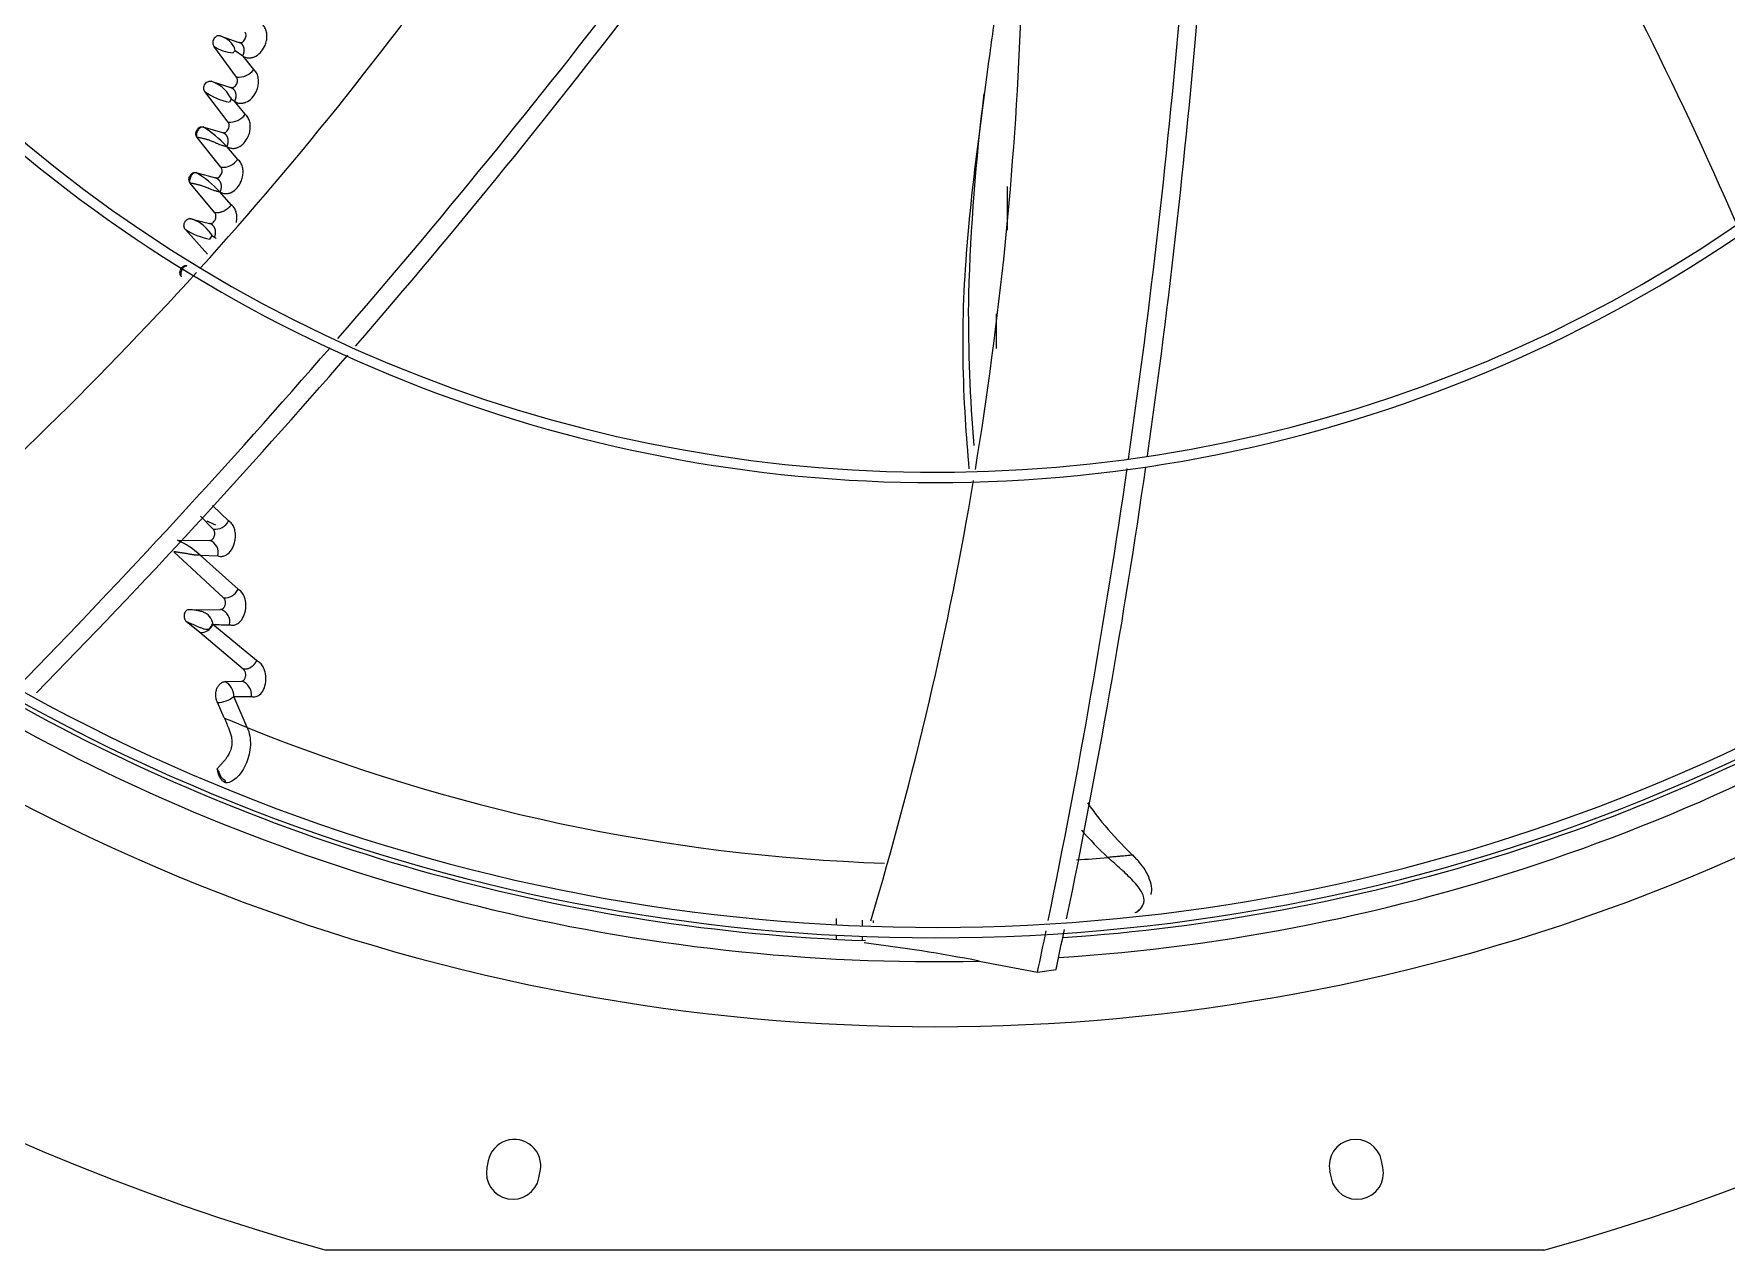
# Model space of a CAD drawing. Header units: millimetres. Extents: x 113490 to 142599, y -20467 to 115.
# Drawn here: x 122741.5 to 123150.5, y -10820.5 to -10526.5 of the extents above; entities that cross this region are included whole.
import ezdxf

# ---------------------------------------------------------------- set-up
doc = ezdxf.new("R2010")
doc.units = ezdxf.units.MM
doc.layers.add('DV3_0', color=7, linetype='Continuous')

msp = doc.modelspace()

# ---------------------------------------------------------------- linework, layer by layer
at = {"layer": 'DV3_0', "color": 7, "linetype": 'Continuous', "lineweight": 15}
for p, q in [((122786.48, -10527.03), (122791.01, -10528.59)), ((122790.43, -10537), (122784.95, -10529.5)), ((122790.09, -10530.57), (122791.93, -10531.84)), ((122794.61, -10535.15), (122792.03, -10531.92)), ((122784.27, -10537.99), (122788.98, -10539.5)), ((122788.43, -10547.86), (122782.79, -10540.5)), ((122788.8, -10542.89), (122788.7, -10543.06)), ((122788.95, -10542.63), (122788.8, -10542.89)), ((122788.89, -10541.83), (122789.12, -10542.27)), ((122789.12, -10542.27), (122788.95, -10542.63)), ((122789.12, -10542.27), (122789.93, -10542.82)), ((122792.56, -10545.97), (122789.93, -10542.82)), ((122789.93, -10542.82), (122789.98, -10542.84)), ((122786.68, -10558.78), (122780.9, -10551.54)), ((122782.31, -10549), (122787.04, -10550.4)), ((122790.75, -10556.86), (122788.06, -10553.76)), ((122788.06, -10553.76), (122788.11, -10553.77)), ((122780.61, -10560.05), (122785.35, -10561.34)), ((122785.19, -10569.75), (122779.25, -10562.62)), ((122789.18, -10567.82), (122786.4, -10564.71)), ((122786.4, -10564.71), (122786.48, -10564.74)), ((122779.37, -10571.2), (122783.9, -10572.34)), ((122783.46, -10579.78), (122778.07, -10573.81)), ((122783.74, -10574.22), (122784.43, -10575.26)), ((122784.19, -10575.7), (122783.92, -10576.11)), ((122784.43, -10575.26), (122784.19, -10575.7)), ((122784.43, -10575.26), (122785.13, -10575.67)), ((122788.52, -10644.25), (122784.65, -10640.49)), ((122784.8, -10646.25), (122781.72, -10643.13)), ((122776.15, -10648.92), (122783.98, -10648.99)), ((122787.3, -10662.81), (122775.31, -10651.68)), ((122781.66, -10652.51), (122785.91, -10652.7)), ((122790.8, -10660.77), (122781.67, -10652.51)), ((122778.92, -10665.7), (122786.66, -10665.62)), ((122781.6, -10671.25), (122778.29, -10668.54)), ((122784.73, -10669.27), (122784.69, -10669.05)), ((122795.27, -10677.98), (122784.73, -10669.27)), ((122792.08, -10680.06), (122781.6, -10671.25)), ((122787.63, -10683.06), (122791.69, -10682.96)), ((122793, -10694.15), (122789.77, -10686.71)), ((122787.43, -10691.82), (122785.82, -10688.14)), ((122785.74, -10704.19), (122785.75, -10704.17)), ((122935.43, -10741.87), (122935.43, -10740.36)), ((122935.43, -10745.37), (122935.43, -10744.37)), ((122969.89, -10750.62), (122984.03, -10753.31)), ((122984.03, -10753.31), (122988.49, -10752.68)), ((122851.29, -10798.88), (122850.96, -10800.55)), ((122863.51, -10803.04), (122863.84, -10801.38)), ((123054.63, -10801.38), (123054.96, -10803.04)), ((123067.52, -10800.55), (123067.19, -10798.88)), ((123106.41, -10820.49), (122812.06, -10820.49))]:
    msp.add_line(p, q, dxfattribs=at)
at = {"layer": 'DV3_0', "color": 7, "linetype": 'Continuous', "lineweight": 20}
for p, q in [((122976.74, -10573.97), (122976.74, -10563.44)), ((122974.12, -10602.61), (122974.12, -10594.2)), ((122941.74, -10742.15), (122941.74, -10740.7)), ((122944.36, -10741.36), (122944.36, -10740.84)), ((122941.74, -10745.66), (122941.74, -10744.65))]:
    msp.add_line(p, q, dxfattribs=at)
at = {"layer": 'DV3_0', "color": 7, "linetype": 'Continuous', "lineweight": 15}
for centre, radius, start, end in [((122959.24, -10288.99), 551.5, 195.4775, 254.5225), ((122959.24, -10288.99), 551.5, 285.4775, 344.5225), ((121434.86, -11348.24), 1921.39, 24.56568, 27.16861), ((122352.06, -10918.01), 872.25, 23.32871, 30.53654), ((122134.84, -9998), 872.24, 317.86602, 325.02361), ((121362.45, -9342.41), 1921.39, 319.10975, 322.45989), ((121426.55, -9398.09), 1840.9, 319.15831, 322.66086), ((121188.2, -10368.15), 1840.9, 351.86875, 355.41631), ((121104.17, -10355.96), 1921.39, 351.8208, 355.20802), ((122108.37, -10489.89), 872.25, 350.63739, 357.81353), ((122959.24, -10288.99), 343.5, 225.9212, 315.6512), ((122790.65, -10520.76), 10.44, 236.8811, 264.046), ((122785.8, -10527.21), 5.45, 313.7925, 317.47), ((122785.15, -10526.64), 6.31, 317.6452, 321.5525), ((122791.04, -10529.27), 0.78, 12.7225, 57.3488), ((122794.38, -10529.14), 3.64, 227.7428, 229.7409), ((122790.81, -10532.2), 4.81, 265.5115, 322.2315), ((122959.24, -10288.99), 346, 270, 315.3179), ((122959.24, -10288.99), 346, 226.461, 270), ((122782.15, -10545.26), 7.57, 26.9834, 73.7291), ((122788.95, -10540.24), 0.866, 16.0058, 57.6668), ((122791.7, -10528.02), 15.34, 234.4922, 258.7126), ((123495.82, -10605.52), 528.72, 172.9859, 178.2608), ((122788.77, -10543.15), 4.73, 265.8403, 323.2857), ((122769.37, -10570.51), 25.09, 41.8667, 58.9698), ((122786.96, -10551.18), 0.921, 18.0658, 57.5274), ((122767.61, -10582.13), 25.63, 42.8328, 59.5066), ((122787.02, -10554.21), 4.58, 265.7991, 324.5702), ((122785.23, -10562.15), 0.965, 19.7105, 57.2219), ((122777.03, -10579.26), 8.39, 36.859, 73.8365), ((122786.64, -10560.64), 15.71, 236.9569, 260.0262), ((122788.74, -10570.98), 5.92, 232.3975, 237.1972), ((122134.84, -9998), 872.24, 310.5122, 317.77416), ((123358.21, -10593.96), 390.91, 179.6523, 184.707), ((121362.45, -9342.41), 1921.39, 315.69478, 319.02272), ((121426.55, -9398.09), 1840.9, 315.6132, 319.0689), ((122959.24, -10288.99), 453.5, 225.9915, 315.56), ((122959.24, -10288.99), 456, 270, 315.5611), ((122959.24, -10288.99), 456, 226.2335, 270), ((121104.17, -10355.96), 1921.39, 348.44556, 351.75301), ((121188.2, -10368.15), 1840.9, 348.33271, 351.78205), ((122959.24, -10288.99), 477.5, 226.9802, 313.0198), ((122108.37, -10489.89), 872.25, 343.27776, 350.45664), ((122965.66, -10272.41), 414.13, 243.8682, 244.1867), ((122785.16, -10642.46), 3.81, 264.7001, 331.9048), ((122768.22, -10667.13), 19.86, 47.4041, 66.4859), ((122782.97, -10651.87), 3.05, 344.1564, 70.634), ((122787.59, -10659.27), 3.55, 265.4096, 335.1519), ((122785.62, -10668.65), 3.21, 347.6517, 71.1439), ((122781.77, -10668.05), 3.2, 266.8406, 337.4758), ((122783.28, -10668.51), 1.92, 273.3073, 284.0677), ((122781.31, -10667.63), 3.66, 311.5503, 337.1639), ((122781.83, -10669.23), 2.86, 3.4886, 9.9712), ((122789.17, -10509.93), 159.41, 268.4037, 269.8503), ((122785.91, -10686.52), 3.86, 357.1818, 63.5888), ((122790.62, -10686.21), 3.43, 352.2982, 71.7881), ((122959.24, -10288.99), 457, 273.8842, 300.6079), ((122785.56, -10681.25), 6.9, 272.155, 307.597), ((122785.48, -10681.02), 7.13, 272.7525, 306.9995), ((122790.04, -10514.05), 172.67, 269.9107, 271.3205), ((122959.24, -10288.99), 457, 241.2404, 267.8944), ((122933.86, -10349.07), 372.72, 246.8673, 247.7953), ((123066.99, -10662.14), 86.91, 215.3254, 227.5701), ((123047.72, -10675.22), 68.66, 227.1697, 227.3633), ((123007.71, -10739.12), 0.228, 113.42, 121.4287), ((123006.19, -10735.54), 3.66, 293.0102, 343.8905), ((123007.57, -10737.9), 1.01, 272.8523, 351.7231), ((121104.17, -10355.96), 1921.39, 348.06491, 348.36936), ((121188.2, -10368.15), 1840.9, 347.94302, 348.25074), ((122892.52, -11150.64), 407.44, 79.0531, 83.0099), ((122857.57, -10800.13), 6.4, 348.75, 168.75), ((123060.91, -10800.13), 6.4, 11.25, 191.25), ((122857.24, -10801.79), 6.4, 168.75, 348.75), ((123061.24, -10801.79), 6.4, 191.25, 11.25)]:
    msp.add_arc(centre, radius, start, end, dxfattribs=at)
at = {"layer": 'DV3_0', "color": 7, "linetype": 'Continuous', "lineweight": 20}
for centre, radius, start, end in [((123287.44, -10596.05), 320.16, 178.8238, 179.2018), ((122959.24, -10288.99), 461.75, 273.7025, 304.0494), ((122959.24, -10288.99), 461.75, 240.9755, 271.3224), ((122962.53, -10276.24), 450.99, 247.92, 268.0313), ((122962.53, -10276.24), 450.99, 273.9356, 274.8998)]:
    msp.add_arc(centre, radius, start, end, dxfattribs=at)
at = {"layer": 'DV3_0', "color": 7, "linetype": 'Continuous', "lineweight": 15}
for points, knots in [([(122786.48, -10527.03), (122786.23, -10526.94), (122785.92, -10526.97), (122785.35, -10527.25), (122785.09, -10527.51), (122784.84, -10527.98), (122784.77, -10528.15), (122784.7, -10528.47), (122784.69, -10528.62), (122784.71, -10529.05), (122784.79, -10529.28), (122784.95, -10529.5)], [0, 0, 0, 0, 0.25, 0.25, 0.5, 0.5, 0.625, 0.625, 0.75, 0.75, 1, 1, 1, 1]), ([(122790.09, -10530.57), (122790.02, -10530.11), (122789.84, -10529.68), (122789.36, -10528.93), (122789.06, -10528.6), (122788.08, -10527.73), (122787.3, -10527.3), (122786.48, -10527.03)], [0, 0, 0, 0, 0.25, 0.25, 0.5, 0.5, 1, 1, 1, 1]), ([(122791.01, -10528.59), (122791.07, -10528.6), (122791.2, -10528.64), (122791.47, -10528.64), (122791.83, -10528.52), (122792.23, -10528.2), (122792.55, -10527.75), (122792.72, -10527.24), (122792.75, -10526.78), (122792.69, -10526.46), (122792.6, -10526.24), (122792.54, -10526.15), (122792.51, -10526.1)], [0, 0, 0, 0, 0.061712, 0.124068, 0.257055, 0.398269, 0.543459, 0.683288, 0.800054, 0.90078, 0.950773, 1, 1, 1, 1]), ([(122792.03, -10531.92), (122792.18, -10532.01), (122792.48, -10532.18), (122792.96, -10532.31), (122793.4, -10532.36), (122793.8, -10532.34), (122794.16, -10532.28), (122794.47, -10532.19), (122795.19, -10531.92), (122796.24, -10531.17), (122797.16, -10529.8), (122797.65, -10528.47), (122797.82, -10527.26), (122797.72, -10526.09), (122797.35, -10525.03), (122796.9, -10524.53), (122796.67, -10524.27)], [0, 0, 0, 0, 0.048712, 0.093297, 0.133867, 0.170457, 0.203036, 0.231538, 0.255882, 0.403164, 0.540731, 0.633138, 0.726086, 0.818306, 0.909472, 1, 1, 1, 1]), ([(122973.49, -10523.71), (122973.15, -10526.27), (122972.81, -10528.81), (122971.12, -10541.36), (122969.74, -10551.3), (122967.46, -10571.05), (122966.54, -10580.86), (122965.77, -10600.33), (122965.94, -10609.98), (122966.77, -10623.63), (122967.08, -10627.66), (122967.46, -10631.69)], [0.0934532, 0.0934532, 0.0934532, 0.0934532, 0.125, 0.125, 0.25, 0.25, 0.375, 0.375, 0.5, 0.5, 0.5526716, 0.5526716, 0.5526716, 0.5526716]), ([(122791.93, -10531.84), (122791.95, -10531.8), (122792, -10531.71), (122792.06, -10531.58), (122792.11, -10531.45), (122792.16, -10531.32), (122792.2, -10531.19), (122792.24, -10531.05), (122792.26, -10530.92), (122792.28, -10530.79), (122792.3, -10530.65), (122792.3, -10530.52), (122792.3, -10530.39), (122792.3, -10530.26), (122792.28, -10530.14), (122792.26, -10530.01), (122792.24, -10529.89), (122792.2, -10529.77), (122792.16, -10529.66), (122792.12, -10529.55), (122792.06, -10529.44), (122792, -10529.34), (122791.94, -10529.25), (122791.87, -10529.15), (122791.79, -10529.07), (122791.71, -10528.99), (122791.63, -10528.91), (122791.53, -10528.84), (122791.44, -10528.78), (122791.34, -10528.72), (122791.23, -10528.67), (122791.12, -10528.62), (122791.05, -10528.6), (122791.01, -10528.59)], [0, 0, 0, 0, 0.030721, 0.061407, 0.092102, 0.122841, 0.153652, 0.184559, 0.215579, 0.246725, 0.278006, 0.309429, 0.340997, 0.372715, 0.404583, 0.436606, 0.468785, 0.501126, 0.533632, 0.566299, 0.59912, 0.632082, 0.665173, 0.698377, 0.731679, 0.765062, 0.798512, 0.832013, 0.865554, 0.899127, 0.932725, 0.966348, 1, 1, 1, 1]), ([(122789.98, -10542.84), (122790.14, -10542.93), (122790.45, -10543.11), (122790.93, -10543.26), (122791.37, -10543.31), (122791.77, -10543.3), (122792.13, -10543.24), (122792.43, -10543.16), (122793.14, -10542.9), (122794.19, -10542.16), (122795.12, -10540.77), (122795.61, -10539.43), (122795.79, -10538.2), (122795.69, -10537.01), (122795.32, -10535.92), (122794.85, -10535.4), (122794.61, -10535.15)], [0, 0, 0, 0, 0.049725, 0.09487, 0.135552, 0.171819, 0.203628, 0.230893, 0.253518, 0.400765, 0.538713, 0.630437, 0.723371, 0.816167, 0.908233, 1, 1, 1, 1]), ([(122782.79, -10540.5), (122782.73, -10540.4), (122782.6, -10540.2), (122782.52, -10539.81), (122782.53, -10539.36), (122782.68, -10538.86), (122782.99, -10538.4), (122783.4, -10538.07), (122783.78, -10537.95), (122784.07, -10537.94), (122784.2, -10537.98), (122784.27, -10537.99)], [0, 0, 0, 0, 0.103624, 0.201896, 0.31398, 0.451787, 0.59527, 0.73673, 0.874824, 0.938298, 1, 1, 1, 1]), ([(122788.98, -10539.5), (122789.04, -10539.52), (122789.17, -10539.55), (122789.44, -10539.54), (122789.8, -10539.41), (122790.19, -10539.09), (122790.49, -10538.63), (122790.65, -10538.12), (122790.67, -10537.66), (122790.61, -10537.34), (122790.52, -10537.13), (122790.46, -10537.04), (122790.43, -10537)], [0, 0, 0, 0, 0.062127, 0.125087, 0.257837, 0.399205, 0.545067, 0.685923, 0.803386, 0.90406, 0.952122, 1, 1, 1, 1]), ([(122789.98, -10542.84), (122790, -10542.79), (122790.05, -10542.71), (122790.11, -10542.57), (122790.16, -10542.44), (122790.21, -10542.3), (122790.25, -10542.17), (122790.28, -10542.03), (122790.31, -10541.89), (122790.33, -10541.76), (122790.34, -10541.62), (122790.34, -10541.48), (122790.34, -10541.35), (122790.33, -10541.22), (122790.31, -10541.09), (122790.29, -10540.96), (122790.26, -10540.84), (122790.23, -10540.72), (122790.18, -10540.6), (122790.13, -10540.49), (122790.08, -10540.38), (122790.01, -10540.28), (122789.95, -10540.18), (122789.87, -10540.08), (122789.79, -10539.99), (122789.71, -10539.91), (122789.62, -10539.83), (122789.52, -10539.76), (122789.42, -10539.7), (122789.32, -10539.64), (122789.21, -10539.58), (122789.1, -10539.54), (122789.02, -10539.51), (122788.98, -10539.5)], [0, 0, 0, 0, 0.030662, 0.061288, 0.091921, 0.122598, 0.15335, 0.184199, 0.215166, 0.246262, 0.2775, 0.308884, 0.340421, 0.372114, 0.403966, 0.435979, 0.468156, 0.500504, 0.533023, 0.565711, 0.598557, 0.631551, 0.664678, 0.697923, 0.73127, 0.764701, 0.7982, 0.831754, 0.865349, 0.898975, 0.932627, 0.966301, 1, 1, 1, 1]), ([(122787.04, -10550.4), (122787.1, -10550.41), (122787.23, -10550.44), (122787.5, -10550.42), (122787.85, -10550.29), (122788.23, -10549.96), (122788.52, -10549.49), (122788.67, -10548.98), (122788.68, -10548.52), (122788.61, -10548.21), (122788.52, -10548), (122788.46, -10547.91), (122788.43, -10547.86)], [0, 0, 0, 0, 0.061858, 0.124527, 0.256747, 0.397935, 0.544068, 0.685407, 0.802956, 0.903358, 0.951888, 1, 1, 1, 1]), ([(122788.11, -10553.77), (122788.26, -10553.86), (122788.56, -10554.03), (122789.03, -10554.17), (122789.47, -10554.22), (122789.87, -10554.21), (122790.23, -10554.14), (122790.54, -10554.05), (122791.26, -10553.77), (122792.3, -10553), (122793.2, -10551.59), (122793.66, -10550.23), (122793.82, -10549.01), (122793.7, -10547.82), (122793.29, -10546.73), (122792.81, -10546.23), (122792.56, -10545.97)], [0, 0, 0, 0, 0.047949, 0.091845, 0.131809, 0.167905, 0.2001, 0.228322, 0.252481, 0.399943, 0.539027, 0.629782, 0.722249, 0.81505, 0.907464, 1, 1, 1, 1]), ([(122780.9, -10551.54), (122780.88, -10551.52), (122780.84, -10551.48), (122780.8, -10551.4), (122780.76, -10551.33), (122780.71, -10551.22), (122780.66, -10551.08), (122780.62, -10550.89), (122780.6, -10550.68), (122780.62, -10550.35), (122780.72, -10550.01), (122780.89, -10549.69), (122781.05, -10549.46), (122781.24, -10549.27), (122781.45, -10549.12), (122781.67, -10549.02), (122781.87, -10548.97), (122782.04, -10548.96), (122782.18, -10548.97), (122782.27, -10548.99), (122782.31, -10549)], [0, 0, 0, 0, 0.023997, 0.048085, 0.072391, 0.09704, 0.146565, 0.196478, 0.252296, 0.308899, 0.447394, 0.518709, 0.590696, 0.663416, 0.735191, 0.803703, 0.87187, 0.915381, 0.957876, 1, 1, 1, 1]), ([(122780.9, -10551.54), (122780.82, -10551.36), (122780.8, -10551.08), (122780.88, -10550.48), (122780.99, -10550.14), (122781.29, -10549.56), (122781.49, -10549.31), (122781.91, -10549), (122782.13, -10548.95), (122782.31, -10549)], [0, 0, 0, 0, 0.25, 0.25, 0.5, 0.5, 0.75, 0.75, 1, 1, 1, 1]), ([(122788.06, -10553.76), (122788.01, -10553.75), (122787.91, -10553.74), (122787.75, -10553.72), (122787.58, -10553.69), (122787.41, -10553.65), (122787.13, -10553.58), (122786.7, -10553.43), (122786.11, -10553.2), (122785.53, -10552.95), (122785.06, -10552.75), (122784.61, -10552.56), (122784.12, -10552.37), (122783.62, -10552.18), (122783.21, -10552.05), (122782.87, -10551.95), (122782.55, -10551.87), (122782.23, -10551.8), (122781.93, -10551.74), (122781.65, -10551.68), (122781.38, -10551.63), (122781.12, -10551.59), (122780.97, -10551.56), (122780.9, -10551.54)], [0, 0, 0, 0, 0.022349, 0.045451, 0.069335, 0.09403, 0.119558, 0.190912, 0.284349, 0.376471, 0.44345, 0.485057, 0.569523, 0.642907, 0.687857, 0.73071, 0.77175, 0.811297, 0.849706, 0.887364, 0.924682, 0.962083, 1, 1, 1, 1]), ([(122788.11, -10553.77), (122788.13, -10553.73), (122788.17, -10553.64), (122788.23, -10553.51), (122788.28, -10553.37), (122788.33, -10553.23), (122788.36, -10553.09), (122788.39, -10552.95), (122788.42, -10552.82), (122788.43, -10552.68), (122788.44, -10552.54), (122788.45, -10552.4), (122788.44, -10552.27), (122788.43, -10552.14), (122788.41, -10552.01), (122788.39, -10551.88), (122788.35, -10551.75), (122788.31, -10551.63), (122788.27, -10551.51), (122788.22, -10551.4), (122788.16, -10551.29), (122788.09, -10551.19), (122788.02, -10551.08), (122787.95, -10550.99), (122787.87, -10550.9), (122787.78, -10550.81), (122787.69, -10550.74), (122787.59, -10550.66), (122787.49, -10550.6), (122787.38, -10550.54), (122787.27, -10550.48), (122787.16, -10550.44), (122787.08, -10550.41), (122787.04, -10550.4)], [0, 0, 0, 0, 0.030541, 0.061049, 0.09157, 0.12214, 0.152791, 0.183548, 0.214428, 0.245447, 0.276615, 0.307941, 0.339429, 0.371083, 0.402906, 0.434903, 0.467075, 0.499427, 0.531962, 0.564675, 0.597556, 0.630594, 0.663775, 0.697081, 0.730497, 0.764005, 0.797589, 0.831233, 0.864925, 0.898652, 0.932409, 0.966192, 1, 1, 1, 1]), ([(122779.25, -10562.62), (122779.23, -10562.6), (122779.2, -10562.55), (122779.15, -10562.48), (122779.11, -10562.41), (122779.06, -10562.3), (122779, -10562.16), (122778.96, -10561.97), (122778.94, -10561.77), (122778.95, -10561.44), (122779.04, -10561.1), (122779.2, -10560.77), (122779.36, -10560.54), (122779.55, -10560.35), (122779.76, -10560.19), (122779.97, -10560.08), (122780.17, -10560.03), (122780.34, -10560.01), (122780.48, -10560.02), (122780.57, -10560.04), (122780.61, -10560.05)], [0, 0, 0, 0, 0.023889, 0.047877, 0.07209, 0.09665, 0.14604, 0.195842, 0.251676, 0.3083, 0.447362, 0.518962, 0.591199, 0.664024, 0.735849, 0.804261, 0.872291, 0.915659, 0.958013, 1, 1, 1, 1]), ([(122779.25, -10562.62), (122779.17, -10562.44), (122779.15, -10562.17), (122779.22, -10561.56), (122779.32, -10561.23), (122779.62, -10560.64), (122779.81, -10560.38), (122780.22, -10560.07), (122780.43, -10560), (122780.61, -10560.05)], [0, 0, 0, 0, 0.25, 0.25, 0.5, 0.5, 0.75, 0.75, 1, 1, 1, 1]), ([(122785.35, -10561.34), (122785.41, -10561.35), (122785.54, -10561.38), (122785.81, -10561.36), (122786.15, -10561.22), (122786.53, -10560.87), (122786.81, -10560.4), (122786.95, -10559.89), (122786.95, -10559.43), (122786.87, -10559.12), (122786.77, -10558.91), (122786.71, -10558.82), (122786.68, -10558.78)], [0, 0, 0, 0, 0.061627, 0.124066, 0.255996, 0.397291, 0.543969, 0.685918, 0.803556, 0.903737, 0.952044, 1, 1, 1, 1]), ([(122786.48, -10564.74), (122786.63, -10564.82), (122786.92, -10564.98), (122787.38, -10565.11), (122787.81, -10565.16), (122788.21, -10565.14), (122788.57, -10565.07), (122788.89, -10564.98), (122789.61, -10564.68), (122790.64, -10563.88), (122791.51, -10562.45), (122791.94, -10561.09), (122792.07, -10559.87), (122791.93, -10558.69), (122791.51, -10557.61), (122791, -10557.11), (122790.75, -10556.86)], [0, 0, 0, 0, 0.046642, 0.089607, 0.12902, 0.164956, 0.19739, 0.226259, 0.251477, 0.399281, 0.53953, 0.629234, 0.721185, 0.813961, 0.906708, 1, 1, 1, 1]), ([(122786.4, -10564.71), (122786.35, -10564.71), (122786.25, -10564.7), (122786.09, -10564.68), (122785.93, -10564.65), (122785.76, -10564.62), (122785.48, -10564.55), (122785.05, -10564.42), (122784.47, -10564.2), (122783.89, -10563.97), (122783.42, -10563.78), (122782.97, -10563.59), (122782.49, -10563.41), (122781.99, -10563.24), (122781.57, -10563.11), (122781.24, -10563.02), (122780.91, -10562.94), (122780.59, -10562.87), (122780.29, -10562.81), (122780.01, -10562.76), (122779.73, -10562.71), (122779.48, -10562.66), (122779.33, -10562.63), (122779.25, -10562.62)], [0, 0, 0, 0, 0.022138, 0.045009, 0.068643, 0.093067, 0.118304, 0.188943, 0.281085, 0.373632, 0.440308, 0.480842, 0.565479, 0.639048, 0.684263, 0.727434, 0.768841, 0.808803, 0.847669, 0.885817, 0.923645, 0.961567, 1, 1, 1, 1]), ([(122786.48, -10564.74), (122786.5, -10564.69), (122786.54, -10564.6), (122786.6, -10564.47), (122786.65, -10564.33), (122786.69, -10564.19), (122786.72, -10564.05), (122786.75, -10563.91), (122786.77, -10563.77), (122786.79, -10563.63), (122786.79, -10563.5), (122786.79, -10563.36), (122786.79, -10563.22), (122786.77, -10563.09), (122786.75, -10562.96), (122786.72, -10562.83), (122786.69, -10562.71), (122786.65, -10562.58), (122786.6, -10562.47), (122786.55, -10562.35), (122786.49, -10562.24), (122786.42, -10562.14), (122786.35, -10562.04), (122786.27, -10561.94), (122786.19, -10561.85), (122786.1, -10561.76), (122786, -10561.68), (122785.91, -10561.61), (122785.8, -10561.54), (122785.7, -10561.48), (122785.58, -10561.43), (122785.47, -10561.38), (122785.39, -10561.35), (122785.35, -10561.34)], [0, 0, 0, 0, 0.030435, 0.060841, 0.091264, 0.121741, 0.152303, 0.182977, 0.213782, 0.244732, 0.27584, 0.307114, 0.338559, 0.37018, 0.40198, 0.433962, 0.466131, 0.498489, 0.53104, 0.563776, 0.59669, 0.629768, 0.662996, 0.696357, 0.729835, 0.763411, 0.797068, 0.830791, 0.864566, 0.898381, 0.932227, 0.9661, 1, 1, 1, 1]), ([(122789.18, -10567.82), (122789.15, -10567.87), (122789.08, -10567.96), (122788.97, -10568.09), (122788.86, -10568.22), (122788.76, -10568.33), (122788.65, -10568.44), (122788.55, -10568.54), (122788.45, -10568.63), (122788.35, -10568.72), (122788.26, -10568.8), (122788.17, -10568.87), (122788.08, -10568.93), (122788, -10568.99), (122787.93, -10569.04), (122787.86, -10569.08), (122787.79, -10569.12), (122787.74, -10569.16), (122787.68, -10569.19), (122787.64, -10569.22), (122787.6, -10569.24), (122787.56, -10569.26), (122787.54, -10569.27), (122787.52, -10569.28), (122787.5, -10569.29), (122787.41, -10569.34), (122787.24, -10569.43), (122786.99, -10569.53), (122786.75, -10569.62), (122786.52, -10569.69), (122786.3, -10569.74), (122786.09, -10569.77), (122785.89, -10569.79), (122785.7, -10569.79), (122785.52, -10569.79), (122785.35, -10569.77), (122785.24, -10569.75), (122785.19, -10569.75)], [0, 0, 0, 0, 0.035262, 0.068967, 0.101155, 0.131854, 0.161087, 0.188869, 0.21521, 0.240119, 0.263599, 0.285654, 0.306284, 0.325489, 0.343267, 0.359617, 0.374536, 0.388021, 0.400067, 0.410673, 0.419833, 0.427546, 0.433807, 0.438615, 0.441967, 0.443862, 0.50247, 0.559291, 0.614408, 0.66788, 0.719754, 0.770071, 0.818875, 0.866215, 0.912143, 0.956718, 1, 1, 1, 1]), ([(122790.39, -10572.11), (122790.42, -10571.98), (122790.51, -10571.47), (122790.55, -10570.57), (122790.35, -10569.48), (122789.92, -10568.49), (122789.43, -10568.04), (122789.18, -10567.82)], [0.6022969, 0.6022969, 0.6022969, 0.6022969, 0.635456, 0.7251168, 0.8159648, 0.9074058, 1, 1, 1, 1]), ([(122778.07, -10573.81), (122778.05, -10573.78), (122778.01, -10573.74), (122777.95, -10573.66), (122777.91, -10573.58), (122777.85, -10573.47), (122777.8, -10573.34), (122777.74, -10573.08), (122777.73, -10572.78), (122777.78, -10572.46), (122777.86, -10572.19), (122777.98, -10571.93), (122778.14, -10571.71), (122778.32, -10571.51), (122778.52, -10571.35), (122778.74, -10571.24), (122778.93, -10571.19), (122779.1, -10571.17), (122779.24, -10571.17), (122779.32, -10571.19), (122779.37, -10571.2)], [0, 0, 0, 0, 0.028007, 0.055032, 0.081193, 0.106619, 0.153365, 0.20124, 0.314031, 0.380881, 0.453942, 0.525375, 0.597439, 0.669138, 0.739919, 0.808326, 0.876169, 0.918445, 0.959511, 1, 1, 1, 1]), ([(122783.9, -10572.34), (122783.97, -10572.35), (122784.09, -10572.37), (122784.36, -10572.34), (122784.71, -10572.19), (122785.08, -10571.84), (122785.35, -10571.37), (122785.47, -10570.85), (122785.47, -10570.39), (122785.38, -10570.08), (122785.28, -10569.87), (122785.22, -10569.79), (122785.19, -10569.75)], [0, 0, 0, 0, 0.061406, 0.123605, 0.255267, 0.396706, 0.543947, 0.686506, 0.804218, 0.904136, 0.952269, 1, 1, 1, 1]), ([(122785.13, -10575.67), (122785.15, -10575.62), (122785.18, -10575.53), (122785.23, -10575.4), (122785.28, -10575.27), (122785.31, -10575.13), (122785.34, -10574.99), (122785.36, -10574.86), (122785.38, -10574.72), (122785.39, -10574.58), (122785.39, -10574.45), (122785.38, -10574.31), (122785.37, -10574.18), (122785.35, -10574.05), (122785.33, -10573.92), (122785.3, -10573.8), (122785.26, -10573.67), (122785.22, -10573.56), (122785.17, -10573.44), (122785.11, -10573.33), (122785.05, -10573.22), (122784.98, -10573.12), (122784.91, -10573.02), (122784.83, -10572.93), (122784.74, -10572.84), (122784.65, -10572.75), (122784.56, -10572.68), (122784.46, -10572.6), (122784.36, -10572.54), (122784.25, -10572.48), (122784.14, -10572.42), (122784.02, -10572.37), (122783.94, -10572.35), (122783.9, -10572.34)], [0, 0, 0, 0, 0.030187, 0.060371, 0.090594, 0.120893, 0.151298, 0.181832, 0.212515, 0.24336, 0.27438, 0.305582, 0.336971, 0.368552, 0.400328, 0.432301, 0.464474, 0.49685, 0.52943, 0.562209, 0.595176, 0.628319, 0.661623, 0.695073, 0.72865, 0.762337, 0.796117, 0.829975, 0.863895, 0.897866, 0.931877, 0.965922, 1, 1, 1, 1]), ([(122777.12, -10585.18), (122777.1, -10585.16), (122777.07, -10585.12), (122777.02, -10585.06), (122776.97, -10584.99), (122776.91, -10584.88), (122776.85, -10584.74), (122776.8, -10584.56), (122776.77, -10584.35), (122776.77, -10584.02), (122776.84, -10583.66), (122777, -10583.32), (122777.15, -10583.08), (122777.34, -10582.88), (122777.54, -10582.72), (122777.76, -10582.6), (122777.95, -10582.54), (122778.12, -10582.52), (122778.26, -10582.53), (122778.35, -10582.55), (122778.39, -10582.56)], [0, 0, 0, 0, 0.023717, 0.047529, 0.071567, 0.095958, 0.144865, 0.194255, 0.24993, 0.306447, 0.447124, 0.519636, 0.592736, 0.666021, 0.738106, 0.806218, 0.873827, 0.916713, 0.958547, 1, 1, 1, 1]), ([(122777.12, -10585.18), (122777.04, -10585.02), (122777.01, -10584.76), (122777.07, -10584.15), (122777.17, -10583.81), (122777.44, -10583.2), (122777.63, -10582.93), (122778.02, -10582.59), (122778.22, -10582.51), (122778.39, -10582.56)], [0, 0, 0, 0, 0.25, 0.25, 0.5, 0.5, 0.75, 0.75, 1, 1, 1, 1]), ([(122783.98, -10648.99), (122784.01, -10648.99), (122784.07, -10648.99), (122784.16, -10648.98), (122784.24, -10648.95), (122784.36, -10648.91), (122784.5, -10648.83), (122784.67, -10648.69), (122784.83, -10648.51), (122785.01, -10648.22), (122785.13, -10647.87), (122785.18, -10647.5), (122785.19, -10647.24), (122785.16, -10647.01), (122785.11, -10646.79), (122785.04, -10646.59), (122784.93, -10646.4), (122784.85, -10646.3), (122784.8, -10646.25)], [0, 0, 0, 0, 0.028865, 0.057593, 0.086401, 0.115506, 0.180051, 0.24602, 0.317149, 0.389669, 0.54238, 0.617783, 0.692725, 0.753316, 0.813034, 0.877032, 0.938756, 1, 1, 1, 1]), ([(122785.91, -10652.7), (122786.07, -10652.74), (122786.38, -10652.83), (122786.84, -10652.84), (122787.27, -10652.76), (122787.66, -10652.61), (122788.01, -10652.43), (122788.67, -10651.96), (122789.52, -10650.91), (122790.06, -10649.37), (122790.21, -10648.01), (122790.15, -10646.91), (122789.86, -10645.84), (122789.34, -10644.86), (122788.8, -10644.46), (122788.52, -10644.25)], [0, 0, 0, 0, 0.047977, 0.092913, 0.135078, 0.174462, 0.21082, 0.244022, 0.394681, 0.549502, 0.632018, 0.719836, 0.811103, 0.904292, 1, 1, 1, 1]), ([(122781.66, -10652.51), (122781.62, -10652.52), (122781.53, -10652.53), (122781.38, -10652.55), (122781.21, -10652.55), (122781.04, -10652.55), (122780.85, -10652.55), (122780.64, -10652.53), (122780.42, -10652.51), (122780.15, -10652.47), (122779.82, -10652.43), (122779.44, -10652.36), (122779.06, -10652.29), (122778.69, -10652.22), (122778.32, -10652.15), (122777.94, -10652.09), (122777.57, -10652.03), (122777.19, -10651.97), (122776.84, -10651.92), (122776.49, -10651.88), (122776.17, -10651.83), (122775.86, -10651.78), (122775.57, -10651.73), (122775.4, -10651.7), (122775.31, -10651.68)], [0, 0, 0, 0, 0.023147, 0.048122, 0.074981, 0.103775, 0.13455, 0.167345, 0.202197, 0.239143, 0.297616, 0.356815, 0.416747, 0.471644, 0.527021, 0.583085, 0.63987, 0.694718, 0.747914, 0.799756, 0.850555, 0.900636, 0.950333, 1, 1, 1, 1]), ([(122788.76, -10669.34), (122788.91, -10669.37), (122789.2, -10669.45), (122789.63, -10669.45), (122790.05, -10669.37), (122790.44, -10669.22), (122790.79, -10669.02), (122791.44, -10668.51), (122792.24, -10667.39), (122792.67, -10665.81), (122792.73, -10664.47), (122792.62, -10663.42), (122792.28, -10662.35), (122791.69, -10661.36), (122791.11, -10660.97), (122790.8, -10660.77)], [0, 0, 0, 0, 0.04381, 0.08609, 0.127028, 0.166816, 0.205447, 0.242833, 0.392665, 0.553217, 0.628415, 0.712622, 0.803628, 0.899436, 1, 1, 1, 1]), ([(122778.92, -10665.7), (122778.71, -10665.7), (122778.48, -10665.79), (122778.08, -10666.14), (122777.91, -10666.4), (122777.77, -10666.91), (122777.75, -10667.1), (122777.75, -10667.47), (122777.78, -10667.66), (122777.88, -10667.98), (122777.94, -10668.1), (122778.08, -10668.33), (122778.17, -10668.44), (122778.29, -10668.54)], [0, 0, 0, 0, 0.25, 0.25, 0.5, 0.5, 0.625, 0.625, 0.75, 0.75, 0.875, 0.875, 1, 1, 1, 1]), ([(122784.65, -10668.73), (122784.52, -10667.99), (122784.09, -10667.39), (122783.3, -10666.75), (122783.02, -10666.58), (122782.43, -10666.3), (122782.13, -10666.19), (122781.53, -10666.02), (122781.23, -10665.96), (122780.67, -10665.86), (122780.4, -10665.83), (122779.64, -10665.75), (122779.21, -10665.73), (122778.92, -10665.7)], [0, 0, 0, 0, 0.25, 0.25, 0.375, 0.375, 0.5, 0.5, 0.625, 0.625, 0.75, 0.75, 1, 1, 1, 1]), ([(122786.66, -10665.62), (122786.69, -10665.61), (122786.75, -10665.61), (122786.84, -10665.59), (122786.92, -10665.57), (122787.04, -10665.52), (122787.18, -10665.43), (122787.34, -10665.28), (122787.48, -10665.09), (122787.64, -10664.77), (122787.74, -10664.41), (122787.76, -10664.03), (122787.74, -10663.76), (122787.7, -10663.52), (122787.63, -10663.31), (122787.54, -10663.12), (122787.43, -10662.95), (122787.35, -10662.86), (122787.3, -10662.81)], [0, 0, 0, 0, 0.029616, 0.059226, 0.08909, 0.119465, 0.183347, 0.248712, 0.319828, 0.392571, 0.547826, 0.625223, 0.702226, 0.763016, 0.82292, 0.883392, 0.941921, 1, 1, 1, 1]), ([(122778.29, -10668.54), (122778.56, -10668.67), (122778.89, -10668.81), (122779.64, -10669.12), (122780.06, -10669.3), (122780.74, -10669.6), (122780.97, -10669.71), (122781.45, -10669.92), (122781.7, -10670.02), (122782.19, -10670.21), (122782.43, -10670.3), (122782.91, -10670.41), (122783.15, -10670.44), (122783.39, -10670.43)], [0, 0, 0, 0, 0.25, 0.25, 0.5, 0.5, 0.625, 0.625, 0.75, 0.75, 0.875, 0.875, 1, 1, 1, 1]), ([(122795.27, -10677.98), (122795.25, -10678.02), (122795.22, -10678.11), (122795.15, -10678.23), (122795.08, -10678.36), (122795.01, -10678.48), (122794.94, -10678.6), (122794.86, -10678.71), (122794.78, -10678.81), (122794.7, -10678.92), (122794.61, -10679.01), (122794.53, -10679.11), (122794.44, -10679.2), (122794.35, -10679.28), (122794.27, -10679.36), (122794.18, -10679.43), (122794.09, -10679.5), (122794.01, -10679.56), (122793.92, -10679.62), (122793.83, -10679.67), (122793.69, -10679.76), (122793.48, -10679.86), (122793.22, -10679.97), (122792.94, -10680.04), (122792.66, -10680.09), (122792.37, -10680.1), (122792.18, -10680.08), (122792.08, -10680.06)], [0, 0, 0, 0, 0.032912, 0.064981, 0.096285, 0.126892, 0.156857, 0.186228, 0.215044, 0.243338, 0.271135, 0.298459, 0.325328, 0.351757, 0.377759, 0.403345, 0.428524, 0.453304, 0.477693, 0.501697, 0.525318, 0.596178, 0.669736, 0.746463, 0.826774, 0.911102, 1, 1, 1, 1]), ([(122794.02, -10686.67), (122794.11, -10686.69), (122794.29, -10686.74), (122794.67, -10686.77), (122795.39, -10686.7), (122796.4, -10686.06), (122797.29, -10684.59), (122797.58, -10682.95), (122797.51, -10681.57), (122797.3, -10680.53), (122796.88, -10679.49), (122796.21, -10678.52), (122795.59, -10678.16), (122795.27, -10677.98)], [0, 0, 0, 0, 0.026817, 0.053618, 0.111712, 0.23804, 0.384925, 0.553802, 0.628786, 0.712612, 0.80339, 0.89919, 1, 1, 1, 1]), ([(122785.82, -10688.14), (122785.79, -10688.06), (122785.66, -10687.74), (122785.4, -10686.84), (122785.39, -10685.62), (122785.75, -10684.51), (122786.23, -10683.8), (122786.87, -10683.27), (122787.37, -10683.13), (122787.63, -10683.06)], [0, 0, 0, 0, 0.040312, 0.156894, 0.426143, 0.570564, 0.710966, 0.853069, 1, 1, 1, 1]), ([(122791.69, -10682.96), (122791.72, -10682.95), (122791.78, -10682.95), (122791.87, -10682.93), (122791.95, -10682.9), (122792.06, -10682.85), (122792.2, -10682.76), (122792.34, -10682.6), (122792.47, -10682.4), (122792.6, -10682.07), (122792.67, -10681.69), (122792.66, -10681.28), (122792.61, -10681), (122792.54, -10680.75), (122792.45, -10680.54), (122792.34, -10680.36), (122792.22, -10680.19), (122792.13, -10680.11), (122792.08, -10680.06)], [0, 0, 0, 0, 0.028889, 0.057627, 0.086479, 0.11571, 0.177534, 0.240964, 0.311146, 0.383316, 0.541481, 0.622894, 0.703916, 0.766967, 0.829357, 0.88782, 0.94427, 1, 1, 1, 1]), ([(122787.43, -10691.82), (122787.53, -10692.05), (122787.75, -10692.53), (122788.15, -10693.43), (122788.56, -10694.42), (122788.94, -10695.48), (122789.18, -10696.37), (122789.3, -10697.16), (122789.34, -10697.77), (122789.3, -10698.4), (122789.19, -10699.06), (122788.97, -10699.77), (122788.63, -10700.54), (122788.2, -10701.25), (122787.8, -10701.81), (122787.49, -10702.2), (122787.24, -10702.5), (122786.99, -10702.78), (122786.75, -10703.05), (122786.51, -10703.3), (122786.29, -10703.54), (122786.09, -10703.76), (122785.9, -10703.98), (122785.8, -10704.1), (122785.75, -10704.17)], [0, 0, 0, 0, 0.040083, 0.086012, 0.159758, 0.214033, 0.27101, 0.312119, 0.349588, 0.378327, 0.427679, 0.47581, 0.526674, 0.604064, 0.662938, 0.69739, 0.732612, 0.768589, 0.805305, 0.842753, 0.880931, 0.919848, 0.959525, 1, 1, 1, 1]), ([(122793, -10694.15), (122793.6, -10695.47), (122793.83, -10696.95), (122793.72, -10699.92), (122793.38, -10701.41), (122792.29, -10704.07), (122791.53, -10705.24), (122789.81, -10706.95), (122788.85, -10707.49), (122787.93, -10707.58)], [0, 0, 0, 0, 0.25, 0.25, 0.5, 0.5, 0.75, 0.75, 1, 1, 1, 1]), ([(122785.74, -10704.19), (122785.74, -10704.19), (122785.74, -10704.2), (122785.75, -10704.23), (122785.76, -10704.26), (122785.77, -10704.29), (122785.8, -10704.34), (122785.83, -10704.4), (122785.89, -10704.49), (122785.98, -10704.61), (122786.09, -10704.76), (122786.18, -10704.86), (122786.23, -10704.92)], [0, 0, 0, 0, 0.045211, 0.094001, 0.147086, 0.205077, 0.268519, 0.337915, 0.463969, 0.614861, 0.787551, 1, 1, 1, 1]), ([(122787.93, -10707.58), (122787.86, -10707.55), (122787.73, -10707.49), (122787.53, -10707.39), (122787.35, -10707.27), (122787.17, -10707.14), (122787, -10706.99), (122786.84, -10706.83), (122786.7, -10706.67), (122786.52, -10706.41), (122786.32, -10706.07), (122786.14, -10705.61), (122786.01, -10705.13), (122785.88, -10704.65), (122785.79, -10704.33), (122785.75, -10704.17)], [0, 0, 0, 0, 0.053269, 0.106492, 0.159506, 0.21227, 0.264868, 0.317343, 0.369492, 0.421041, 0.535657, 0.650611, 0.76611, 0.881911, 1, 1, 1, 1]), ([(122787.78, -10706.99), (122787.73, -10706.97), (122787.63, -10706.92), (122787.48, -10706.84), (122787.34, -10706.75), (122787.21, -10706.66), (122787.09, -10706.57), (122786.94, -10706.43), (122786.77, -10706.24), (122786.57, -10705.91), (122786.38, -10705.47), (122786.28, -10705.11), (122786.23, -10704.92)], [0, 0, 0, 0, 0.065734, 0.129186, 0.19042, 0.249586, 0.306916, 0.362726, 0.475472, 0.588217, 0.784674, 1, 1, 1, 1]), ([(122787.93, -10707.58), (122787.84, -10707.58), (122787.77, -10707.51), (122787.71, -10707.28), (122787.73, -10707.13), (122787.78, -10706.99)], [0, 0, 0, 0, 0.5, 0.5, 1, 1, 1, 1]), ([(123007.08, -10725.03), (123007.08, -10725.03), (123007.07, -10725.03), (123006.97, -10725.03), (123006.69, -10725.05), (123006.16, -10725.1), (123005.6, -10725.16), (123004.83, -10725.23), (123003.89, -10725.32), (123002.68, -10725.43), (123001.64, -10725.52), (123001.05, -10725.58)], [0.4353687, 0.4353687, 0.4353687, 0.4353687, 0.4372935, 0.4998211, 0.6248762, 0.6874038, 0.7499313, 0.8124589, 0.8749865, 0.937514, 1, 1, 1, 1]), ([(123009.71, -10736.55), (123009.87, -10735.78), (123009.69, -10734.94), (123008.77, -10733.16), (123008.04, -10732.23), (123006.29, -10730.35), (123005.27, -10729.39), (123003.21, -10727.52), (123002.16, -10726.6), (123001.22, -10725.73)], [0, 0, 0, 0, 0.25, 0.25, 0.5, 0.5, 0.75, 0.75, 1, 1, 1, 1]), ([(123011.45, -10734.56), (123011.53, -10734.22), (123011.72, -10733.34), (123011.38, -10731.48), (123010.18, -10728.39), (123008.41, -10726.44), (123007.02, -10724.97)], [0, 0, 0, 0, 0.107288, 0.324774, 0.551743, 1, 1, 1, 1])]:
    msp.add_open_spline(points, degree=3, knots=knots, dxfattribs=at)
msp.add_open_spline([(122994.67, -10718.99), (122996.64, -10721.27), (122998.76, -10723.47), (123001.05, -10725.58)], degree=3, dxfattribs=at)

doc.saveas('drawing.dxf')
